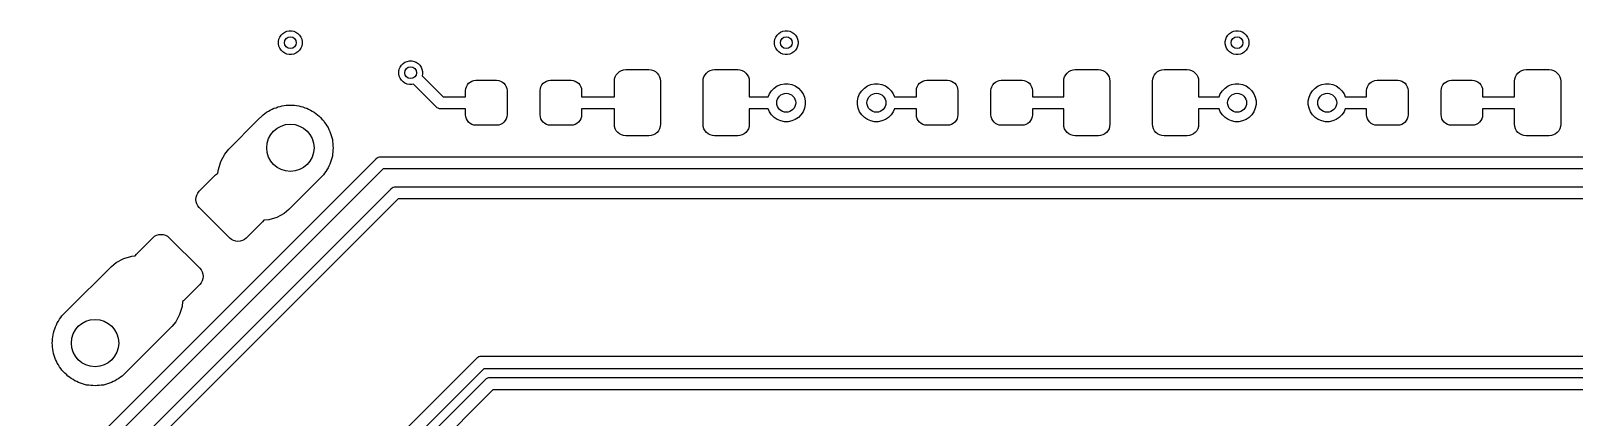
# Model space of a CAD drawing. Extents: x 4.56 to 9.01, y -5.14 to -1.86.
# Drawn here: x 4.572 to 5.855, y -3.187 to -2.865 of the extents above; entities that cross this region are included whole.
import ezdxf

# ---------------------------------------------------------------- set-up
doc = ezdxf.new("R2010")
doc.units = 0
doc.header["$MEASUREMENT"] = 0
doc.layers.add('BLACK', color=7, linetype='CONTINUOUS')

msp = doc.modelspace()

# ---------------------------------------------------------------- linework, layer by layer
at = {"layer": 'BLACK', "linetype": 'CONTINUOUS'}
for p, q in [((4.77766, -2.87403), (4.77804, -2.87213)), ((4.77766, -2.87597), (4.77766, -2.87403)), ((4.77804, -2.87213), (4.77878, -2.87034)), ((4.77878, -2.87034), (4.77985, -2.86873)), ((4.77985, -2.86873), (4.78123, -2.86735)), ((4.78123, -2.86735), (4.78284, -2.86628)), ((4.78284, -2.86628), (4.78463, -2.86554)), ((4.78463, -2.86554), (4.78653, -2.86516)), ((4.78653, -2.86516), (4.78847, -2.86516)), ((4.78847, -2.86516), (4.79037, -2.86554)), ((4.79037, -2.86554), (4.79216, -2.86628)), ((4.79216, -2.86628), (4.79377, -2.86735)), ((4.79377, -2.86735), (4.79515, -2.86873)), ((4.79515, -2.86873), (4.79622, -2.87034)), ((4.79622, -2.87034), (4.79696, -2.87213)), ((4.79696, -2.87213), (4.79734, -2.87403)), ((4.79734, -2.87403), (4.79734, -2.87597)), ((5.19016, -2.87403), (5.19054, -2.87213)), ((5.19016, -2.87597), (5.19016, -2.87403)), ((5.19054, -2.87213), (5.19128, -2.87034)), ((5.19128, -2.87034), (5.19235, -2.86873)), ((5.19235, -2.86873), (5.19373, -2.86735)), ((5.19373, -2.86735), (5.19534, -2.86628)), ((5.19534, -2.86628), (5.19713, -2.86554)), ((5.19713, -2.86554), (5.19903, -2.86516)), ((5.19903, -2.86516), (5.20097, -2.86516)), ((5.20097, -2.86516), (5.20287, -2.86554)), ((5.20287, -2.86554), (5.20466, -2.86628)), ((5.20466, -2.86628), (5.20627, -2.86735)), ((5.20627, -2.86735), (5.20765, -2.86873)), ((5.20765, -2.86873), (5.20872, -2.87034)), ((5.20872, -2.87034), (5.20946, -2.87213)), ((5.20946, -2.87213), (5.20984, -2.87403)), ((5.20984, -2.87403), (5.20984, -2.87597)), ((5.56516, -2.87403), (5.56554, -2.87213)), ((5.56516, -2.87597), (5.56516, -2.87403)), ((5.56554, -2.87213), (5.56628, -2.87034)), ((5.56628, -2.87034), (5.56735, -2.86873)), ((5.56735, -2.86873), (5.56873, -2.86735)), ((5.56873, -2.86735), (5.57034, -2.86628)), ((5.57034, -2.86628), (5.57213, -2.86554)), ((5.57213, -2.86554), (5.57403, -2.86516)), ((5.57403, -2.86516), (5.57597, -2.86516)), ((5.57597, -2.86516), (5.57787, -2.86554)), ((5.57787, -2.86554), (5.57966, -2.86628)), ((5.57966, -2.86628), (5.58127, -2.86735)), ((5.58127, -2.86735), (5.58265, -2.86873)), ((5.58265, -2.86873), (5.58372, -2.87034)), ((5.58372, -2.87034), (5.58446, -2.87213)), ((5.58446, -2.87213), (5.58484, -2.87403)), ((5.58484, -2.87403), (5.58484, -2.87597)), ((4.77804, -2.87787), (4.77766, -2.87597)), ((4.77878, -2.87966), (4.77804, -2.87787)), ((4.77985, -2.88127), (4.77878, -2.87966)), ((4.78123, -2.88265), (4.77985, -2.88127)), ((4.78284, -2.88372), (4.78123, -2.88265)), ((4.78463, -2.88446), (4.78284, -2.88372)), ((4.78653, -2.88484), (4.78463, -2.88446)), ((4.78847, -2.88484), (4.78653, -2.88484)), ((4.79037, -2.88446), (4.78847, -2.88484)), ((4.79216, -2.88372), (4.79037, -2.88446)), ((4.79377, -2.88265), (4.79216, -2.88372)), ((4.79515, -2.88127), (4.79377, -2.88265)), ((4.79622, -2.87966), (4.79515, -2.88127)), ((4.79696, -2.87787), (4.79622, -2.87966)), ((4.79734, -2.87597), (4.79696, -2.87787)), ((5.19054, -2.87787), (5.19016, -2.87597)), ((5.19128, -2.87966), (5.19054, -2.87787)), ((5.19235, -2.88127), (5.19128, -2.87966)), ((5.19373, -2.88265), (5.19235, -2.88127)), ((5.19534, -2.88372), (5.19373, -2.88265)), ((5.19713, -2.88446), (5.19534, -2.88372)), ((5.19903, -2.88484), (5.19713, -2.88446)), ((5.20097, -2.88484), (5.19903, -2.88484)), ((5.20287, -2.88446), (5.20097, -2.88484)), ((5.20466, -2.88372), (5.20287, -2.88446)), ((5.20627, -2.88265), (5.20466, -2.88372)), ((5.20765, -2.88127), (5.20627, -2.88265)), ((5.20872, -2.87966), (5.20765, -2.88127)), ((5.20946, -2.87787), (5.20872, -2.87966)), ((5.20984, -2.87597), (5.20946, -2.87787)), ((5.56554, -2.87787), (5.56516, -2.87597)), ((5.56628, -2.87966), (5.56554, -2.87787)), ((5.56735, -2.88127), (5.56628, -2.87966)), ((5.56873, -2.88265), (5.56735, -2.88127)), ((5.57034, -2.88372), (5.56873, -2.88265)), ((5.57213, -2.88446), (5.57034, -2.88372)), ((5.57403, -2.88484), (5.57213, -2.88446)), ((5.57597, -2.88484), (5.57403, -2.88484)), ((5.57787, -2.88446), (5.57597, -2.88484)), ((5.57966, -2.88372), (5.57787, -2.88446)), ((5.58127, -2.88265), (5.57966, -2.88372)), ((5.58265, -2.88127), (5.58127, -2.88265)), ((5.58372, -2.87966), (5.58265, -2.88127)), ((5.58446, -2.87787), (5.58372, -2.87966)), ((5.58484, -2.87597), (5.58446, -2.87787)), ((4.87766, -2.89903), (4.87804, -2.89713)), ((4.87766, -2.90097), (4.87766, -2.89903)), ((4.87804, -2.90287), (4.87766, -2.90097)), ((4.87804, -2.89713), (4.87878, -2.89534)), ((4.87878, -2.89534), (4.87985, -2.89373)), ((4.87985, -2.89373), (4.88123, -2.89235)), ((4.88123, -2.89235), (4.88284, -2.89128)), ((4.88284, -2.89128), (4.88463, -2.89054)), ((4.88463, -2.89054), (4.88653, -2.89016)), ((4.88653, -2.89016), (4.88847, -2.89016)), ((4.88847, -2.89016), (4.89037, -2.89054)), ((4.89037, -2.89054), (4.89216, -2.89128)), ((4.89216, -2.89128), (4.89377, -2.89235)), ((4.89377, -2.89235), (4.89515, -2.89373)), ((4.89515, -2.89373), (4.89622, -2.89534)), ((4.89622, -2.89534), (4.89696, -2.89713)), ((4.89696, -2.89713), (4.89734, -2.89903)), ((4.89734, -2.90097), (4.89704, -2.90247)), ((4.89734, -2.89903), (4.89734, -2.90097)), ((5.05861, -2.90171), (5.0598, -2.90025)), ((5.0598, -2.90025), (5.06125, -2.89906)), ((5.06125, -2.89906), (5.06291, -2.89817)), ((5.06291, -2.89817), (5.06471, -2.89763)), ((5.06471, -2.89763), (5.06658, -2.89744)), ((5.06658, -2.89744), (5.08578, -2.89744)), ((5.08578, -2.89744), (5.08765, -2.89763)), ((5.08765, -2.89763), (5.08945, -2.89817)), ((5.08945, -2.89817), (5.09111, -2.89906)), ((5.09111, -2.89906), (5.09256, -2.90025)), ((5.09256, -2.90025), (5.09376, -2.90171)), ((5.13242, -2.90171), (5.13362, -2.90025)), ((5.13362, -2.90025), (5.13507, -2.89906)), ((5.13507, -2.89906), (5.13673, -2.89817)), ((5.13673, -2.89817), (5.13853, -2.89763)), ((5.13853, -2.89763), (5.1404, -2.89744)), ((5.1404, -2.89744), (5.1596, -2.89744)), ((5.1596, -2.89744), (5.16147, -2.89763)), ((5.16147, -2.89763), (5.16327, -2.89817)), ((5.16327, -2.89817), (5.16493, -2.89906)), ((5.16493, -2.89906), (5.16638, -2.90025)), ((5.16638, -2.90025), (5.16758, -2.90171)), ((5.43242, -2.90171), (5.43362, -2.90025)), ((5.43362, -2.90025), (5.43507, -2.89906)), ((5.43507, -2.89906), (5.43673, -2.89817)), ((5.43673, -2.89817), (5.43853, -2.89763)), ((5.43853, -2.89763), (5.4404, -2.89744)), ((5.4404, -2.89744), (5.4596, -2.89744)), ((5.4596, -2.89744), (5.46147, -2.89763)), ((5.46147, -2.89763), (5.46327, -2.89817)), ((5.46327, -2.89817), (5.46493, -2.89906)), ((5.46493, -2.89906), (5.46638, -2.90025)), ((5.46638, -2.90025), (5.46758, -2.90171)), ((5.50624, -2.90171), (5.50744, -2.90025)), ((5.50744, -2.90025), (5.50889, -2.89906)), ((5.50889, -2.89906), (5.51055, -2.89817)), ((5.51055, -2.89817), (5.51235, -2.89763)), ((5.51235, -2.89763), (5.51422, -2.89744)), ((5.51422, -2.89744), (5.53342, -2.89744)), ((5.53342, -2.89744), (5.53529, -2.89763)), ((5.53529, -2.89763), (5.53709, -2.89817)), ((5.53709, -2.89817), (5.53875, -2.89906)), ((5.53875, -2.89906), (5.5402, -2.90025)), ((5.5402, -2.90025), (5.54139, -2.90171)), ((5.80742, -2.90171), (5.80862, -2.90025)), ((5.80862, -2.90025), (5.81007, -2.89906)), ((5.81007, -2.89906), (5.81173, -2.89817)), ((5.81173, -2.89817), (5.81353, -2.89763)), ((5.81353, -2.89763), (5.8154, -2.89744)), ((5.8154, -2.89744), (5.8346, -2.89744)), ((5.8346, -2.89744), (5.83647, -2.89763)), ((5.83647, -2.89763), (5.83827, -2.89817)), ((5.83827, -2.89817), (5.83993, -2.89906)), ((5.83993, -2.89906), (5.84138, -2.90025)), ((5.84138, -2.90025), (5.84258, -2.90171)), ((4.87878, -2.90466), (4.87804, -2.90287)), ((4.87985, -2.90627), (4.87878, -2.90466)), ((4.88123, -2.90765), (4.87985, -2.90627)), ((4.88284, -2.90872), (4.88123, -2.90765)), ((4.88463, -2.90946), (4.88284, -2.90872)), ((4.88653, -2.90984), (4.88463, -2.90946)), ((4.88847, -2.90984), (4.88653, -2.90984)), ((4.88997, -2.90954), (4.88847, -2.90984)), ((4.90879, -2.92836), (4.88997, -2.90954)), ((4.89704, -2.90247), (4.91457, -2.92)), ((4.93327, -2.91491), (4.93343, -2.91323)), ((4.93343, -2.91323), (4.93392, -2.91162)), ((4.93392, -2.91162), (4.93472, -2.91013)), ((4.93472, -2.91013), (4.93579, -2.90882)), ((4.93579, -2.90882), (4.9371, -2.90775)), ((4.9371, -2.90775), (4.93858, -2.90695)), ((4.93858, -2.90695), (4.9402, -2.90646)), ((4.9402, -2.90646), (4.94188, -2.9063)), ((4.94188, -2.9063), (4.9591, -2.9063)), ((4.9591, -2.9063), (4.96078, -2.90646)), ((4.96078, -2.90646), (4.9624, -2.90695)), ((4.9624, -2.90695), (4.96389, -2.90775)), ((4.96389, -2.90775), (4.96519, -2.90882)), ((4.96519, -2.90882), (4.96627, -2.91013)), ((4.96627, -2.91013), (4.96706, -2.91162)), ((4.96706, -2.91162), (4.96755, -2.91323)), ((4.96755, -2.91323), (4.96772, -2.91491)), ((4.99528, -2.91491), (4.99544, -2.91323)), ((4.99544, -2.91323), (4.99593, -2.91162)), ((4.99593, -2.91162), (4.99673, -2.91013)), ((4.99673, -2.91013), (4.9978, -2.90882)), ((4.9978, -2.90882), (4.9991, -2.90775)), ((4.9991, -2.90775), (5.00059, -2.90695)), ((5.00059, -2.90695), (5.00221, -2.90646)), ((5.00221, -2.90646), (5.00389, -2.9063)), ((5.00389, -2.9063), (5.02111, -2.9063)), ((5.02111, -2.9063), (5.02279, -2.90646)), ((5.02279, -2.90646), (5.02441, -2.90695)), ((5.02441, -2.90695), (5.0259, -2.90775)), ((5.0259, -2.90775), (5.0272, -2.90882)), ((5.0272, -2.90882), (5.02827, -2.91013)), ((5.02827, -2.91013), (5.02907, -2.91162)), ((5.02907, -2.91162), (5.02956, -2.91323)), ((5.02956, -2.91323), (5.02972, -2.91491)), ((5.05699, -2.90704), (5.05717, -2.90517)), ((5.05699, -2.92), (5.05699, -2.90704)), ((5.05717, -2.90517), (5.05772, -2.90336)), ((5.05772, -2.90336), (5.05861, -2.90171)), ((5.09376, -2.90171), (5.09464, -2.90336)), ((5.09464, -2.90336), (5.09519, -2.90517)), ((5.09519, -2.90517), (5.09537, -2.90704)), ((5.09537, -2.90704), (5.09537, -2.94296)), ((5.13081, -2.90704), (5.13099, -2.90517)), ((5.13081, -2.94296), (5.13081, -2.90704)), ((5.13099, -2.90517), (5.13154, -2.90336)), ((5.13154, -2.90336), (5.13242, -2.90171)), ((5.16758, -2.90171), (5.16846, -2.90336)), ((5.16846, -2.90336), (5.16901, -2.90517)), ((5.16901, -2.90517), (5.16919, -2.90704)), ((5.16919, -2.90704), (5.16919, -2.92)), ((5.18777, -2.91496), (5.18996, -2.91277)), ((5.18996, -2.91277), (5.19254, -2.91104)), ((5.19254, -2.91104), (5.19541, -2.90986)), ((5.19541, -2.90986), (5.19845, -2.90925)), ((5.19845, -2.90925), (5.20155, -2.90925)), ((5.20155, -2.90925), (5.20459, -2.90986)), ((5.20459, -2.90986), (5.20746, -2.91104)), ((5.20746, -2.91104), (5.21004, -2.91277)), ((5.21004, -2.91277), (5.21223, -2.91496)), ((5.26277, -2.91496), (5.26496, -2.91277)), ((5.26496, -2.91277), (5.26754, -2.91104)), ((5.26754, -2.91104), (5.27041, -2.90986)), ((5.27041, -2.90986), (5.27345, -2.90925)), ((5.27345, -2.90925), (5.27655, -2.90925)), ((5.27655, -2.90925), (5.27959, -2.90986)), ((5.27959, -2.90986), (5.28246, -2.91104)), ((5.28246, -2.91104), (5.28504, -2.91277)), ((5.28504, -2.91277), (5.28723, -2.91496)), ((5.30827, -2.91491), (5.30843, -2.91323)), ((5.30843, -2.91323), (5.30892, -2.91162)), ((5.30892, -2.91162), (5.30972, -2.91013)), ((5.30972, -2.91013), (5.31079, -2.90882)), ((5.31079, -2.90882), (5.3121, -2.90775)), ((5.3121, -2.90775), (5.31358, -2.90695)), ((5.31358, -2.90695), (5.3152, -2.90646)), ((5.3152, -2.90646), (5.31688, -2.9063)), ((5.31688, -2.9063), (5.3341, -2.9063)), ((5.3341, -2.9063), (5.33578, -2.90646)), ((5.33578, -2.90646), (5.3374, -2.90695)), ((5.3374, -2.90695), (5.33889, -2.90775)), ((5.33889, -2.90775), (5.34019, -2.90882)), ((5.34019, -2.90882), (5.34127, -2.91013)), ((5.34127, -2.91013), (5.34206, -2.91162)), ((5.34206, -2.91162), (5.34255, -2.91323)), ((5.34255, -2.91323), (5.34272, -2.91491)), ((5.37028, -2.91491), (5.37044, -2.91323)), ((5.37044, -2.91323), (5.37093, -2.91162)), ((5.37093, -2.91162), (5.37173, -2.91013)), ((5.37173, -2.91013), (5.3728, -2.90882)), ((5.3728, -2.90882), (5.3741, -2.90775)), ((5.3741, -2.90775), (5.37559, -2.90695)), ((5.37559, -2.90695), (5.37721, -2.90646)), ((5.37721, -2.90646), (5.37889, -2.9063)), ((5.37889, -2.9063), (5.39611, -2.9063)), ((5.39611, -2.9063), (5.39779, -2.90646)), ((5.39779, -2.90646), (5.39941, -2.90695)), ((5.39941, -2.90695), (5.4009, -2.90775)), ((5.4009, -2.90775), (5.4022, -2.90882)), ((5.4022, -2.90882), (5.40327, -2.91013)), ((5.40327, -2.91013), (5.40407, -2.91162)), ((5.40407, -2.91162), (5.40456, -2.91323)), ((5.40456, -2.91323), (5.40472, -2.91491)), ((5.43081, -2.90704), (5.43099, -2.90517)), ((5.43081, -2.92), (5.43081, -2.90704)), ((5.43099, -2.90517), (5.43154, -2.90336)), ((5.43154, -2.90336), (5.43242, -2.90171)), ((5.46758, -2.90171), (5.46846, -2.90336)), ((5.46846, -2.90336), (5.46901, -2.90517)), ((5.46901, -2.90517), (5.46919, -2.90704)), ((5.46919, -2.90704), (5.46919, -2.94296)), ((5.50463, -2.90704), (5.50481, -2.90517)), ((5.50463, -2.94296), (5.50463, -2.90704)), ((5.50481, -2.90517), (5.50536, -2.90336)), ((5.50536, -2.90336), (5.50624, -2.90171)), ((5.54139, -2.90171), (5.54228, -2.90336)), ((5.54228, -2.90336), (5.54283, -2.90517)), ((5.54283, -2.90517), (5.54301, -2.90704)), ((5.54301, -2.90704), (5.54301, -2.92)), ((5.56277, -2.91496), (5.56496, -2.91277)), ((5.56496, -2.91277), (5.56754, -2.91104)), ((5.56754, -2.91104), (5.57041, -2.90986)), ((5.57041, -2.90986), (5.57345, -2.90925)), ((5.57345, -2.90925), (5.57655, -2.90925)), ((5.57655, -2.90925), (5.57959, -2.90986)), ((5.57959, -2.90986), (5.58246, -2.91104)), ((5.58246, -2.91104), (5.58504, -2.91277)), ((5.58504, -2.91277), (5.58723, -2.91496)), ((5.63777, -2.91496), (5.63996, -2.91277)), ((5.63996, -2.91277), (5.64254, -2.91104)), ((5.64254, -2.91104), (5.64541, -2.90986)), ((5.64541, -2.90986), (5.64845, -2.90925)), ((5.64845, -2.90925), (5.65155, -2.90925)), ((5.65155, -2.90925), (5.65459, -2.90986)), ((5.65459, -2.90986), (5.65746, -2.91104)), ((5.65746, -2.91104), (5.66004, -2.91277)), ((5.66004, -2.91277), (5.66223, -2.91496)), ((5.68278, -2.91491), (5.68294, -2.91323)), ((5.68294, -2.91323), (5.68343, -2.91162)), ((5.68343, -2.91162), (5.68423, -2.91013)), ((5.68423, -2.91013), (5.6853, -2.90882)), ((5.6853, -2.90882), (5.6866, -2.90775)), ((5.6866, -2.90775), (5.68809, -2.90695)), ((5.68809, -2.90695), (5.68971, -2.90646)), ((5.68971, -2.90646), (5.69139, -2.9063)), ((5.69139, -2.9063), (5.70861, -2.9063)), ((5.70861, -2.9063), (5.71029, -2.90646)), ((5.71029, -2.90646), (5.71191, -2.90695)), ((5.71191, -2.90695), (5.7134, -2.90775)), ((5.7134, -2.90775), (5.7147, -2.90882)), ((5.7147, -2.90882), (5.71577, -2.91013)), ((5.71577, -2.91013), (5.71657, -2.91162)), ((5.71657, -2.91162), (5.71706, -2.91323)), ((5.71706, -2.91323), (5.71722, -2.91491)), ((5.74478, -2.91491), (5.74495, -2.91323)), ((5.74495, -2.91323), (5.74544, -2.91162)), ((5.74544, -2.91162), (5.74623, -2.91013)), ((5.74623, -2.91013), (5.74731, -2.90882)), ((5.74731, -2.90882), (5.74861, -2.90775)), ((5.74861, -2.90775), (5.7501, -2.90695)), ((5.7501, -2.90695), (5.75172, -2.90646)), ((5.75172, -2.90646), (5.7534, -2.9063)), ((5.7534, -2.9063), (5.77062, -2.9063)), ((5.77062, -2.9063), (5.7723, -2.90646)), ((5.7723, -2.90646), (5.77392, -2.90695)), ((5.77392, -2.90695), (5.7754, -2.90775)), ((5.7754, -2.90775), (5.77671, -2.90882)), ((5.77671, -2.90882), (5.77778, -2.91013)), ((5.77778, -2.91013), (5.77858, -2.91162)), ((5.77858, -2.91162), (5.77907, -2.91323)), ((5.77907, -2.91323), (5.77923, -2.91491)), ((5.80581, -2.90704), (5.80599, -2.90517)), ((5.80581, -2.92), (5.80581, -2.90704)), ((5.80599, -2.90517), (5.80654, -2.90336)), ((5.80654, -2.90336), (5.80742, -2.90171)), ((5.84258, -2.90171), (5.84346, -2.90336)), ((5.84346, -2.90336), (5.84401, -2.90517)), ((5.84401, -2.90517), (5.84419, -2.90704)), ((5.84419, -2.90704), (5.84419, -2.94296)), ((4.91457, -2.92), (4.93327, -2.92)), ((4.93327, -2.92), (4.93327, -2.91491)), ((4.96772, -2.91491), (4.96772, -2.93509)), ((4.99528, -2.93509), (4.99528, -2.91491)), ((5.02972, -2.91491), (5.02972, -2.92)), ((5.02972, -2.92), (5.05699, -2.92)), ((5.16919, -2.92), (5.18503, -2.92)), ((5.18503, -2.92), (5.18604, -2.91754)), ((5.18604, -2.91754), (5.18777, -2.91496)), ((5.21223, -2.91496), (5.21396, -2.91754)), ((5.21396, -2.91754), (5.21514, -2.92041)), ((5.21514, -2.92041), (5.21575, -2.92345)), ((5.21575, -2.92655), (5.21514, -2.92959)), ((5.21575, -2.92345), (5.21575, -2.92655)), ((5.25925, -2.92345), (5.25986, -2.92041)), ((5.25925, -2.92655), (5.25925, -2.92345)), ((5.25986, -2.92959), (5.25925, -2.92655)), ((5.25986, -2.92041), (5.26104, -2.91754)), ((5.26104, -2.91754), (5.26277, -2.91496)), ((5.28723, -2.91496), (5.28896, -2.91754)), ((5.28896, -2.91754), (5.28997, -2.92)), ((5.28997, -2.92), (5.30827, -2.92)), ((5.30827, -2.92), (5.30827, -2.91491)), ((5.34272, -2.91491), (5.34272, -2.93509)), ((5.37028, -2.93509), (5.37028, -2.91491)), ((5.40472, -2.91491), (5.40472, -2.92)), ((5.40472, -2.92), (5.43081, -2.92)), ((5.54301, -2.92), (5.56003, -2.92)), ((5.56003, -2.92), (5.56104, -2.91754)), ((5.56104, -2.91754), (5.56277, -2.91496)), ((5.58723, -2.91496), (5.58896, -2.91754)), ((5.58896, -2.91754), (5.59014, -2.92041)), ((5.59014, -2.92041), (5.59075, -2.92345)), ((5.59075, -2.92655), (5.59014, -2.92959)), ((5.59075, -2.92345), (5.59075, -2.92655)), ((5.63425, -2.92345), (5.63486, -2.92041)), ((5.63425, -2.92655), (5.63425, -2.92345)), ((5.63486, -2.92959), (5.63425, -2.92655)), ((5.63486, -2.92041), (5.63604, -2.91754)), ((5.63604, -2.91754), (5.63777, -2.91496)), ((5.66223, -2.91496), (5.66396, -2.91754)), ((5.66396, -2.91754), (5.66497, -2.92)), ((5.66497, -2.92), (5.68278, -2.92)), ((5.68278, -2.92), (5.68278, -2.91491)), ((5.71722, -2.91491), (5.71722, -2.93509)), ((5.74478, -2.93509), (5.74478, -2.91491)), ((5.77923, -2.91491), (5.77923, -2.92)), ((5.77923, -2.92), (5.80581, -2.92)), ((4.75998, -2.93991), (4.76491, -2.93498)), ((4.76491, -2.93498), (4.76637, -2.93401)), ((4.76637, -2.93401), (4.76772, -2.9329)), ((4.76772, -2.9329), (4.76926, -2.93207)), ((4.76926, -2.93207), (4.77072, -2.9311)), ((4.77072, -2.9311), (4.77233, -2.93043)), ((4.77233, -2.93043), (4.77387, -2.92961)), ((4.77387, -2.92961), (4.77555, -2.9291)), ((4.77555, -2.9291), (4.77716, -2.92843)), ((4.77716, -2.92843), (4.77888, -2.92809)), ((4.77888, -2.92809), (4.78055, -2.92758)), ((4.78055, -2.92758), (4.78229, -2.92741)), ((4.78229, -2.92741), (4.78401, -2.92707)), ((4.78401, -2.92707), (4.78576, -2.92707)), ((4.78576, -2.92707), (4.7875, -2.9269)), ((4.7875, -2.9269), (4.78924, -2.92707)), ((4.78924, -2.92707), (4.79099, -2.92707)), ((4.79099, -2.92707), (4.79271, -2.92741)), ((4.79271, -2.92741), (4.79445, -2.92758)), ((4.79445, -2.92758), (4.79612, -2.92809)), ((4.79612, -2.92809), (4.79784, -2.92843)), ((4.79784, -2.92843), (4.79945, -2.9291)), ((4.79945, -2.9291), (4.80113, -2.92961)), ((4.80113, -2.92961), (4.80267, -2.93043)), ((4.80267, -2.93043), (4.80428, -2.9311)), ((4.80428, -2.9311), (4.80574, -2.93207)), ((4.80574, -2.93207), (4.80728, -2.9329)), ((4.80728, -2.9329), (4.80863, -2.93401)), ((4.80863, -2.93401), (4.81009, -2.93498)), ((4.81009, -2.93498), (4.81132, -2.93621)), ((4.81132, -2.93621), (4.81268, -2.93732)), ((4.81268, -2.93732), (4.81379, -2.93868)), ((4.81379, -2.93868), (4.81502, -2.93991)), ((4.90895, -2.92855), (4.90879, -2.92836)), ((4.90964, -2.92912), (4.90895, -2.92855)), ((4.90971, -2.92918), (4.90964, -2.92912)), ((4.91058, -2.92964), (4.90971, -2.92918)), ((4.91152, -2.92993), (4.91058, -2.92964)), ((4.9125, -2.93002), (4.91152, -2.92993)), ((4.91275, -2.93), (4.9125, -2.93002)), ((4.93327, -2.93), (4.91275, -2.93)), ((4.93327, -2.93509), (4.93327, -2.93)), ((4.93343, -2.93677), (4.93327, -2.93509)), ((4.93392, -2.93838), (4.93343, -2.93677)), ((4.93472, -2.93987), (4.93392, -2.93838)), ((4.96706, -2.93838), (4.96627, -2.93987)), ((4.96755, -2.93677), (4.96706, -2.93838)), ((4.96772, -2.93509), (4.96755, -2.93677)), ((4.99544, -2.93677), (4.99528, -2.93509)), ((4.99593, -2.93838), (4.99544, -2.93677)), ((4.99673, -2.93987), (4.99593, -2.93838)), ((5.02907, -2.93838), (5.02827, -2.93987)), ((5.02956, -2.93677), (5.02907, -2.93838)), ((5.02972, -2.93509), (5.02956, -2.93677)), ((5.05699, -2.93), (5.02972, -2.93)), ((5.02972, -2.93), (5.02972, -2.93509)), ((5.05699, -2.94296), (5.05699, -2.93)), ((5.18503, -2.93), (5.16919, -2.93)), ((5.16919, -2.93), (5.16919, -2.94296)), ((5.18604, -2.93246), (5.18503, -2.93)), ((5.18777, -2.93504), (5.18604, -2.93246)), ((5.18996, -2.93723), (5.18777, -2.93504)), ((5.19254, -2.93896), (5.18996, -2.93723)), ((5.19541, -2.94014), (5.19254, -2.93896)), ((5.20746, -2.93896), (5.20459, -2.94014)), ((5.21004, -2.93723), (5.20746, -2.93896)), ((5.21223, -2.93504), (5.21004, -2.93723)), ((5.21396, -2.93246), (5.21223, -2.93504)), ((5.21514, -2.92959), (5.21396, -2.93246)), ((5.26104, -2.93246), (5.25986, -2.92959)), ((5.26277, -2.93504), (5.26104, -2.93246)), ((5.26496, -2.93723), (5.26277, -2.93504)), ((5.26754, -2.93896), (5.26496, -2.93723)), ((5.27041, -2.94014), (5.26754, -2.93896)), ((5.28246, -2.93896), (5.27959, -2.94014)), ((5.28504, -2.93723), (5.28246, -2.93896)), ((5.28723, -2.93504), (5.28504, -2.93723)), ((5.28896, -2.93246), (5.28723, -2.93504)), ((5.28997, -2.93), (5.28896, -2.93246)), ((5.30827, -2.93), (5.28997, -2.93)), ((5.30827, -2.93509), (5.30827, -2.93)), ((5.30843, -2.93677), (5.30827, -2.93509)), ((5.30892, -2.93838), (5.30843, -2.93677)), ((5.30972, -2.93987), (5.30892, -2.93838)), ((5.34206, -2.93838), (5.34127, -2.93987)), ((5.34255, -2.93677), (5.34206, -2.93838)), ((5.34272, -2.93509), (5.34255, -2.93677)), ((5.37044, -2.93677), (5.37028, -2.93509)), ((5.37093, -2.93838), (5.37044, -2.93677)), ((5.37173, -2.93987), (5.37093, -2.93838)), ((5.40407, -2.93838), (5.40327, -2.93987)), ((5.40456, -2.93677), (5.40407, -2.93838)), ((5.40472, -2.93509), (5.40456, -2.93677)), ((5.43081, -2.93), (5.40472, -2.93)), ((5.40472, -2.93), (5.40472, -2.93509)), ((5.43081, -2.94296), (5.43081, -2.93)), ((5.56003, -2.93), (5.54301, -2.93)), ((5.54301, -2.93), (5.54301, -2.94296)), ((5.56104, -2.93246), (5.56003, -2.93)), ((5.56277, -2.93504), (5.56104, -2.93246)), ((5.56496, -2.93723), (5.56277, -2.93504)), ((5.56754, -2.93896), (5.56496, -2.93723)), ((5.57041, -2.94014), (5.56754, -2.93896)), ((5.58246, -2.93896), (5.57959, -2.94014)), ((5.58504, -2.93723), (5.58246, -2.93896)), ((5.58723, -2.93504), (5.58504, -2.93723)), ((5.58896, -2.93246), (5.58723, -2.93504)), ((5.59014, -2.92959), (5.58896, -2.93246)), ((5.63604, -2.93246), (5.63486, -2.92959)), ((5.63777, -2.93504), (5.63604, -2.93246)), ((5.63996, -2.93723), (5.63777, -2.93504)), ((5.64254, -2.93896), (5.63996, -2.93723)), ((5.64541, -2.94014), (5.64254, -2.93896)), ((5.65746, -2.93896), (5.65459, -2.94014)), ((5.66004, -2.93723), (5.65746, -2.93896)), ((5.66223, -2.93504), (5.66004, -2.93723)), ((5.66396, -2.93246), (5.66223, -2.93504)), ((5.66497, -2.93), (5.66396, -2.93246)), ((5.68278, -2.93), (5.66497, -2.93)), ((5.68278, -2.93509), (5.68278, -2.93)), ((5.68294, -2.93677), (5.68278, -2.93509)), ((5.68343, -2.93838), (5.68294, -2.93677)), ((5.68423, -2.93987), (5.68343, -2.93838)), ((5.71657, -2.93838), (5.71577, -2.93987)), ((5.71706, -2.93677), (5.71657, -2.93838)), ((5.71722, -2.93509), (5.71706, -2.93677)), ((5.74495, -2.93677), (5.74478, -2.93509)), ((5.74544, -2.93838), (5.74495, -2.93677)), ((5.74623, -2.93987), (5.74544, -2.93838)), ((5.77858, -2.93838), (5.77778, -2.93987)), ((5.77907, -2.93677), (5.77858, -2.93838)), ((5.77923, -2.93509), (5.77907, -2.93677)), ((5.80581, -2.93), (5.77923, -2.93)), ((5.77923, -2.93), (5.77923, -2.93509)), ((5.80581, -2.94296), (5.80581, -2.93)), ((4.73621, -2.96368), (4.75998, -2.93991)), ((4.75998, -2.93991), (4.75998, -2.93991)), ((4.81502, -2.93991), (4.81599, -2.94137)), ((4.81599, -2.94137), (4.8171, -2.94272)), ((4.8171, -2.94272), (4.81793, -2.94426)), ((4.81793, -2.94426), (4.8189, -2.94572)), ((4.8189, -2.94572), (4.81957, -2.94733)), ((4.81957, -2.94733), (4.82039, -2.94887)), ((4.82039, -2.94887), (4.8209, -2.95055)), ((4.8209, -2.95055), (4.82157, -2.95216)), ((4.82157, -2.95216), (4.82191, -2.95388)), ((4.93579, -2.94118), (4.93472, -2.93987)), ((4.9371, -2.94225), (4.93579, -2.94118)), ((4.93858, -2.94305), (4.9371, -2.94225)), ((4.9402, -2.94354), (4.93858, -2.94305)), ((4.94188, -2.9437), (4.9402, -2.94354)), ((4.9591, -2.9437), (4.94188, -2.9437)), ((4.96078, -2.94354), (4.9591, -2.9437)), ((4.9624, -2.94305), (4.96078, -2.94354)), ((4.96389, -2.94225), (4.9624, -2.94305)), ((4.96519, -2.94118), (4.96389, -2.94225)), ((4.96627, -2.93987), (4.96519, -2.94118)), ((4.9978, -2.94118), (4.99673, -2.93987)), ((4.9991, -2.94225), (4.9978, -2.94118)), ((5.00059, -2.94305), (4.9991, -2.94225)), ((5.00221, -2.94354), (5.00059, -2.94305)), ((5.00389, -2.9437), (5.00221, -2.94354)), ((5.02111, -2.9437), (5.00389, -2.9437)), ((5.02279, -2.94354), (5.02111, -2.9437)), ((5.02441, -2.94305), (5.02279, -2.94354)), ((5.0259, -2.94225), (5.02441, -2.94305)), ((5.0272, -2.94118), (5.0259, -2.94225)), ((5.02827, -2.93987), (5.0272, -2.94118)), ((5.05717, -2.94483), (5.05699, -2.94296)), ((5.05772, -2.94664), (5.05717, -2.94483)), ((5.05861, -2.94829), (5.05772, -2.94664)), ((5.0598, -2.94975), (5.05861, -2.94829)), ((5.06125, -2.95094), (5.0598, -2.94975)), ((5.06291, -2.95183), (5.06125, -2.95094)), ((5.06471, -2.95237), (5.06291, -2.95183)), ((5.06658, -2.95256), (5.06471, -2.95237)), ((5.08578, -2.95256), (5.06658, -2.95256)), ((5.08765, -2.95237), (5.08578, -2.95256)), ((5.08945, -2.95183), (5.08765, -2.95237)), ((5.09111, -2.95094), (5.08945, -2.95183)), ((5.09256, -2.94975), (5.09111, -2.95094)), ((5.09376, -2.94829), (5.09256, -2.94975)), ((5.09464, -2.94664), (5.09376, -2.94829)), ((5.09519, -2.94483), (5.09464, -2.94664)), ((5.09537, -2.94296), (5.09519, -2.94483)), ((5.13099, -2.94483), (5.13081, -2.94296)), ((5.13154, -2.94664), (5.13099, -2.94483)), ((5.13242, -2.94829), (5.13154, -2.94664)), ((5.13362, -2.94975), (5.13242, -2.94829)), ((5.13507, -2.95094), (5.13362, -2.94975)), ((5.13673, -2.95183), (5.13507, -2.95094)), ((5.13853, -2.95237), (5.13673, -2.95183)), ((5.1404, -2.95256), (5.13853, -2.95237)), ((5.1596, -2.95256), (5.1404, -2.95256)), ((5.16147, -2.95237), (5.1596, -2.95256)), ((5.16327, -2.95183), (5.16147, -2.95237)), ((5.16493, -2.95094), (5.16327, -2.95183)), ((5.16638, -2.94975), (5.16493, -2.95094)), ((5.16758, -2.94829), (5.16638, -2.94975)), ((5.16846, -2.94664), (5.16758, -2.94829)), ((5.16901, -2.94483), (5.16846, -2.94664)), ((5.16919, -2.94296), (5.16901, -2.94483)), ((5.19845, -2.94075), (5.19541, -2.94014)), ((5.20155, -2.94075), (5.19845, -2.94075)), ((5.20459, -2.94014), (5.20155, -2.94075)), ((5.27345, -2.94075), (5.27041, -2.94014)), ((5.27655, -2.94075), (5.27345, -2.94075)), ((5.27959, -2.94014), (5.27655, -2.94075)), ((5.31079, -2.94118), (5.30972, -2.93987)), ((5.3121, -2.94225), (5.31079, -2.94118)), ((5.31358, -2.94305), (5.3121, -2.94225)), ((5.3152, -2.94354), (5.31358, -2.94305)), ((5.31688, -2.9437), (5.3152, -2.94354)), ((5.3341, -2.9437), (5.31688, -2.9437)), ((5.33578, -2.94354), (5.3341, -2.9437)), ((5.3374, -2.94305), (5.33578, -2.94354)), ((5.33889, -2.94225), (5.3374, -2.94305)), ((5.34019, -2.94118), (5.33889, -2.94225)), ((5.34127, -2.93987), (5.34019, -2.94118)), ((5.3728, -2.94118), (5.37173, -2.93987)), ((5.3741, -2.94225), (5.3728, -2.94118)), ((5.37559, -2.94305), (5.3741, -2.94225)), ((5.37721, -2.94354), (5.37559, -2.94305)), ((5.37889, -2.9437), (5.37721, -2.94354)), ((5.39611, -2.9437), (5.37889, -2.9437)), ((5.39779, -2.94354), (5.39611, -2.9437)), ((5.39941, -2.94305), (5.39779, -2.94354)), ((5.4009, -2.94225), (5.39941, -2.94305)), ((5.4022, -2.94118), (5.4009, -2.94225)), ((5.40327, -2.93987), (5.4022, -2.94118)), ((5.43099, -2.94483), (5.43081, -2.94296)), ((5.43154, -2.94664), (5.43099, -2.94483)), ((5.43242, -2.94829), (5.43154, -2.94664)), ((5.43362, -2.94975), (5.43242, -2.94829)), ((5.43507, -2.95094), (5.43362, -2.94975)), ((5.43673, -2.95183), (5.43507, -2.95094)), ((5.43853, -2.95237), (5.43673, -2.95183)), ((5.4404, -2.95256), (5.43853, -2.95237)), ((5.4596, -2.95256), (5.4404, -2.95256)), ((5.46147, -2.95237), (5.4596, -2.95256)), ((5.46327, -2.95183), (5.46147, -2.95237)), ((5.46493, -2.95094), (5.46327, -2.95183)), ((5.46638, -2.94975), (5.46493, -2.95094)), ((5.46758, -2.94829), (5.46638, -2.94975)), ((5.46846, -2.94664), (5.46758, -2.94829)), ((5.46901, -2.94483), (5.46846, -2.94664)), ((5.46919, -2.94296), (5.46901, -2.94483)), ((5.50481, -2.94483), (5.50463, -2.94296)), ((5.50536, -2.94664), (5.50481, -2.94483)), ((5.50624, -2.94829), (5.50536, -2.94664)), ((5.50744, -2.94975), (5.50624, -2.94829)), ((5.50889, -2.95094), (5.50744, -2.94975)), ((5.51055, -2.95183), (5.50889, -2.95094)), ((5.51235, -2.95237), (5.51055, -2.95183)), ((5.51422, -2.95256), (5.51235, -2.95237)), ((5.53342, -2.95256), (5.51422, -2.95256)), ((5.53529, -2.95237), (5.53342, -2.95256)), ((5.53709, -2.95183), (5.53529, -2.95237)), ((5.53875, -2.95094), (5.53709, -2.95183)), ((5.5402, -2.94975), (5.53875, -2.95094)), ((5.54139, -2.94829), (5.5402, -2.94975)), ((5.54228, -2.94664), (5.54139, -2.94829)), ((5.54283, -2.94483), (5.54228, -2.94664)), ((5.54301, -2.94296), (5.54283, -2.94483)), ((5.57345, -2.94075), (5.57041, -2.94014)), ((5.57655, -2.94075), (5.57345, -2.94075)), ((5.57959, -2.94014), (5.57655, -2.94075)), ((5.64845, -2.94075), (5.64541, -2.94014)), ((5.65155, -2.94075), (5.64845, -2.94075)), ((5.65459, -2.94014), (5.65155, -2.94075)), ((5.6853, -2.94118), (5.68423, -2.93987)), ((5.6866, -2.94225), (5.6853, -2.94118)), ((5.68809, -2.94305), (5.6866, -2.94225)), ((5.68971, -2.94354), (5.68809, -2.94305)), ((5.69139, -2.9437), (5.68971, -2.94354)), ((5.70861, -2.9437), (5.69139, -2.9437)), ((5.71029, -2.94354), (5.70861, -2.9437)), ((5.71191, -2.94305), (5.71029, -2.94354)), ((5.7134, -2.94225), (5.71191, -2.94305)), ((5.7147, -2.94118), (5.7134, -2.94225)), ((5.71577, -2.93987), (5.7147, -2.94118)), ((5.74731, -2.94118), (5.74623, -2.93987)), ((5.74861, -2.94225), (5.74731, -2.94118)), ((5.7501, -2.94305), (5.74861, -2.94225)), ((5.75172, -2.94354), (5.7501, -2.94305)), ((5.7534, -2.9437), (5.75172, -2.94354)), ((5.77062, -2.9437), (5.7534, -2.9437)), ((5.7723, -2.94354), (5.77062, -2.9437)), ((5.77392, -2.94305), (5.7723, -2.94354)), ((5.7754, -2.94225), (5.77392, -2.94305)), ((5.77671, -2.94118), (5.7754, -2.94225)), ((5.77778, -2.93987), (5.77671, -2.94118)), ((5.80599, -2.94483), (5.80581, -2.94296)), ((5.80654, -2.94664), (5.80599, -2.94483)), ((5.80742, -2.94829), (5.80654, -2.94664)), ((5.80862, -2.94975), (5.80742, -2.94829)), ((5.81007, -2.95094), (5.80862, -2.94975)), ((5.81173, -2.95183), (5.81007, -2.95094)), ((5.81353, -2.95237), (5.81173, -2.95183)), ((5.8154, -2.95256), (5.81353, -2.95237)), ((5.8346, -2.95256), (5.8154, -2.95256)), ((5.83647, -2.95237), (5.8346, -2.95256)), ((5.83827, -2.95183), (5.83647, -2.95237)), ((5.83993, -2.95094), (5.83827, -2.95183)), ((5.84138, -2.94975), (5.83993, -2.95094)), ((5.84258, -2.94829), (5.84138, -2.94975)), ((5.84346, -2.94664), (5.84258, -2.94829)), ((5.84401, -2.94483), (5.84346, -2.94664)), ((5.84419, -2.94296), (5.84401, -2.94483)), ((4.7329, -2.96772), (4.73621, -2.96368)), ((4.82191, -2.95388), (4.82242, -2.95555)), ((4.82242, -2.95555), (4.82259, -2.95729)), ((4.82259, -2.95729), (4.82293, -2.95901)), ((4.82293, -2.95901), (4.82293, -2.96076)), ((4.82293, -2.96076), (4.8231, -2.9625)), ((4.8231, -2.9625), (4.82293, -2.96424)), ((4.82293, -2.96424), (4.82293, -2.96599)), ((4.57164, -3.25879), (4.85879, -2.97164)), ((4.72758, -2.98055), (4.72961, -2.97387)), ((4.72961, -2.97387), (4.7329, -2.96772)), ((4.81957, -2.97767), (4.8189, -2.97928)), ((4.82039, -2.97613), (4.81957, -2.97767)), ((4.8209, -2.97445), (4.82039, -2.97613)), ((4.82157, -2.97284), (4.8209, -2.97445)), ((4.82191, -2.97112), (4.82157, -2.97284)), ((4.82242, -2.96945), (4.82191, -2.97112)), ((4.82259, -2.96771), (4.82242, -2.96945)), ((4.82293, -2.96599), (4.82259, -2.96771)), ((4.85879, -2.97164), (4.85895, -2.97145)), ((4.85895, -2.97145), (4.85971, -2.97082)), ((4.85971, -2.97082), (4.86058, -2.97036)), ((4.86058, -2.97036), (4.86152, -2.97007)), ((4.86152, -2.97007), (4.8616, -2.97006)), ((4.8616, -2.97006), (4.8625, -2.96998)), ((4.8625, -2.96998), (4.86275, -2.97)), ((4.86275, -2.97), (6.49793, -2.97)), ((4.86457, -2.98), (4.58, -3.26457)), ((4.71174, -2.9987), (4.72531, -2.98513)), ((4.72531, -2.98513), (4.72676, -2.98393)), ((4.72676, -2.98393), (4.72727, -2.98366)), ((4.72727, -2.98366), (4.72758, -2.98055)), ((4.81009, -2.99002), (4.78632, -3.01379)), ((4.81502, -2.98509), (4.81009, -2.99002)), ((4.81009, -2.99002), (4.81009, -2.99002)), ((4.81599, -2.98363), (4.81502, -2.98509)), ((4.8171, -2.98228), (4.81599, -2.98363)), ((4.81793, -2.98074), (4.8171, -2.98228)), ((4.8189, -2.97928), (4.81793, -2.98074)), ((6.49975, -2.98), (4.86457, -2.98)), ((4.59664, -3.27129), (4.87129, -2.99664)), ((4.70892, -3.00549), (4.70911, -3.00361)), ((4.70911, -3.00361), (4.70966, -3.00181)), ((4.70966, -3.00181), (4.71054, -3.00015)), ((4.71054, -3.00015), (4.71174, -2.9987)), ((4.87129, -2.99664), (4.87145, -2.99645)), ((4.87145, -2.99645), (4.87221, -2.99582)), ((4.87221, -2.99582), (4.87308, -2.99536)), ((4.87308, -2.99536), (4.87402, -2.99507)), ((4.87402, -2.99507), (4.87475, -2.995)), ((4.87475, -2.995), (4.875, -2.99498)), ((4.875, -2.99498), (4.87525, -2.995)), ((4.87525, -2.995), (6.52293, -2.995)), ((4.87707, -3.005), (4.605, -3.27707)), ((4.70911, -3.00736), (4.70892, -3.00549)), ((4.70966, -3.00916), (4.70911, -3.00736)), ((4.71054, -3.01082), (4.70966, -3.00916)), ((4.71174, -3.01227), (4.71054, -3.01082)), ((4.73714, -3.03767), (4.71174, -3.01227)), ((4.78632, -3.01379), (4.78228, -3.0171)), ((6.52475, -3.005), (4.87707, -3.005)), ((4.76428, -3.0241), (4.75071, -3.03767)), ((4.76533, -3.02283), (4.76428, -3.0241)), ((4.76945, -3.02242), (4.76533, -3.02283)), ((4.77613, -3.02039), (4.76945, -3.02242)), ((4.78228, -3.0171), (4.77613, -3.02039)), ((4.65954, -3.0509), (4.67311, -3.03733)), ((4.67311, -3.03733), (4.67456, -3.03613)), ((4.67456, -3.03613), (4.67622, -3.03525)), ((4.67622, -3.03525), (4.67802, -3.0347)), ((4.67802, -3.0347), (4.67989, -3.03452)), ((4.67989, -3.03452), (4.68177, -3.0347)), ((4.68177, -3.0347), (4.68357, -3.03525)), ((4.68357, -3.03525), (4.68523, -3.03613)), ((4.68523, -3.03613), (4.68668, -3.03733)), ((4.68668, -3.03733), (4.71208, -3.06273)), ((4.73859, -3.03887), (4.73714, -3.03767)), ((4.74025, -3.03975), (4.73859, -3.03887)), ((4.74205, -3.0403), (4.74025, -3.03975)), ((4.74392, -3.04048), (4.74205, -3.0403)), ((4.7458, -3.0403), (4.74392, -3.04048)), ((4.7476, -3.03975), (4.7458, -3.0403)), ((4.74926, -3.03887), (4.7476, -3.03975)), ((4.75071, -3.03767), (4.74926, -3.03887)), ((4.64272, -3.0579), (4.64887, -3.05461)), ((4.64887, -3.05461), (4.65555, -3.05258)), ((4.65555, -3.05258), (4.65839, -3.0523)), ((4.65839, -3.0523), (4.65954, -3.0509)), ((4.60241, -3.09748), (4.63868, -3.06121)), ((4.63868, -3.06121), (4.64272, -3.0579)), ((4.71208, -3.06273), (4.71328, -3.06418)), ((4.71328, -3.06418), (4.71416, -3.06584)), ((4.71416, -3.06584), (4.71471, -3.06764)), ((4.71471, -3.06764), (4.71489, -3.06951)), ((4.71208, -3.0763), (4.69851, -3.08987)), ((4.71328, -3.07485), (4.71208, -3.0763)), ((4.71416, -3.07319), (4.71328, -3.07485)), ((4.71471, -3.07139), (4.71416, -3.07319)), ((4.71489, -3.06951), (4.71471, -3.07139)), ((4.69781, -3.09044), (4.69742, -3.09445)), ((4.69851, -3.08987), (4.69781, -3.09044)), ((4.59457, -3.10676), (4.5954, -3.10522)), ((4.5954, -3.10522), (4.59651, -3.10387)), ((4.59651, -3.10387), (4.59748, -3.10241)), ((4.59748, -3.10241), (4.60241, -3.09748)), ((4.60241, -3.09748), (4.60241, -3.09748)), ((4.69539, -3.10113), (4.6921, -3.10728)), ((4.69742, -3.09445), (4.69539, -3.10113)), ((4.58991, -3.11979), (4.59008, -3.11805)), ((4.59008, -3.11805), (4.59059, -3.11638)), ((4.59059, -3.11638), (4.59093, -3.11466)), ((4.59093, -3.11466), (4.5916, -3.11305)), ((4.5916, -3.11305), (4.59211, -3.11137)), ((4.59211, -3.11137), (4.59293, -3.10983)), ((4.59293, -3.10983), (4.5936, -3.10822)), ((4.5936, -3.10822), (4.59457, -3.10676)), ((4.68879, -3.11132), (4.65252, -3.14759)), ((4.6921, -3.10728), (4.68879, -3.11132)), ((4.5894, -3.125), (4.58957, -3.12326)), ((4.58957, -3.12674), (4.5894, -3.125)), ((4.58957, -3.12151), (4.58991, -3.11979)), ((4.58957, -3.12326), (4.58957, -3.12151)), ((4.58957, -3.12849), (4.58957, -3.12674)), ((4.58991, -3.13021), (4.58957, -3.12849)), ((4.59008, -3.13195), (4.58991, -3.13021)), ((4.59059, -3.13362), (4.59008, -3.13195)), ((4.59093, -3.13534), (4.59059, -3.13362)), ((4.5916, -3.13695), (4.59093, -3.13534)), ((4.59211, -3.13863), (4.5916, -3.13695)), ((4.59293, -3.14017), (4.59211, -3.13863)), ((4.5936, -3.14178), (4.59293, -3.14017)), ((4.59457, -3.14324), (4.5936, -3.14178)), ((4.5954, -3.14478), (4.59457, -3.14324)), ((4.59651, -3.14613), (4.5954, -3.14478)), ((4.73764, -3.34247), (4.94247, -3.13764)), ((4.94247, -3.13764), (4.94263, -3.13744)), ((4.94263, -3.13744), (4.94342, -3.13679)), ((4.94342, -3.13679), (4.94433, -3.13631)), ((4.94433, -3.13631), (4.94457, -3.13623)), ((4.94457, -3.13623), (4.94531, -3.13601)), ((4.94531, -3.13601), (4.94633, -3.13591)), ((4.94633, -3.13591), (4.94659, -3.13593)), ((4.94659, -3.13593), (6.69417, -3.13593)), ((4.59748, -3.14759), (4.59651, -3.14613)), ((4.59871, -3.14882), (4.59748, -3.14759)), ((4.59982, -3.15018), (4.59871, -3.14882)), ((4.60118, -3.15129), (4.59982, -3.15018)), ((4.60241, -3.15252), (4.60118, -3.15129)), ((4.60387, -3.15349), (4.60241, -3.15252)), ((4.60522, -3.1546), (4.60387, -3.15349)), ((4.60676, -3.15543), (4.60522, -3.1546)), ((4.60822, -3.1564), (4.60676, -3.15543)), ((4.60983, -3.15707), (4.60822, -3.1564)), ((4.61137, -3.15789), (4.60983, -3.15707)), ((4.61305, -3.1584), (4.61137, -3.15789)), ((4.63863, -3.15789), (4.63695, -3.1584)), ((4.64017, -3.15707), (4.63863, -3.15789)), ((4.64178, -3.1564), (4.64017, -3.15707)), ((4.64324, -3.15543), (4.64178, -3.1564)), ((4.64478, -3.1546), (4.64324, -3.15543)), ((4.64613, -3.15349), (4.64478, -3.1546)), ((4.64759, -3.15252), (4.64613, -3.15349)), ((4.65252, -3.14759), (4.64759, -3.15252)), ((4.65252, -3.14759), (4.65252, -3.14759)), ((4.94849, -3.14635), (4.74635, -3.34849)), ((4.75536, -3.34981), (4.94981, -3.15536)), ((6.69607, -3.14635), (4.94849, -3.14635)), ((4.94981, -3.15536), (4.94997, -3.15516)), ((4.94997, -3.15516), (4.95076, -3.15451)), ((4.95076, -3.15451), (4.95167, -3.15403)), ((4.95167, -3.15403), (4.95173, -3.15401)), ((4.95173, -3.15401), (4.95265, -3.15373)), ((4.95265, -3.15373), (4.95367, -3.15363)), ((4.95367, -3.15363), (4.95393, -3.15365)), ((4.95393, -3.15365), (6.70151, -3.15365)), ((4.61466, -3.15907), (4.61305, -3.1584)), ((4.61638, -3.15941), (4.61466, -3.15907)), ((4.61805, -3.15992), (4.61638, -3.15941)), ((4.61979, -3.16009), (4.61805, -3.15992)), ((4.62151, -3.16043), (4.61979, -3.16009)), ((4.62326, -3.16043), (4.62151, -3.16043)), ((4.625, -3.1606), (4.62326, -3.16043)), ((4.62674, -3.16043), (4.625, -3.1606)), ((4.62849, -3.16043), (4.62674, -3.16043)), ((4.63021, -3.16009), (4.62849, -3.16043)), ((4.63195, -3.15992), (4.63021, -3.16009)), ((4.63362, -3.15941), (4.63195, -3.15992)), ((4.63534, -3.15907), (4.63362, -3.15941)), ((4.63695, -3.1584), (4.63534, -3.15907)), ((4.95583, -3.16407), (4.76407, -3.35583)), ((6.70341, -3.16407), (4.95583, -3.16407))]:
    msp.add_line(p, q, dxfattribs=at)
at = {"layer": 'BLACK'}
for centre, radius in [((4.7875, -2.875), 0.00492), ((5.2, -2.875), 0.00492), ((5.575, -2.875), 0.00492), ((4.8875, -2.9), 0.00492), ((5.2, -2.925), 0.00787), ((5.275, -2.925), 0.00787), ((5.575, -2.925), 0.00787), ((5.65, -2.925), 0.00787), ((4.7875, -2.9625), 0.01969), ((4.625, -3.125), 0.01969)]:
    msp.add_circle(centre, radius, dxfattribs=at)

doc.saveas('drawing.dxf')
